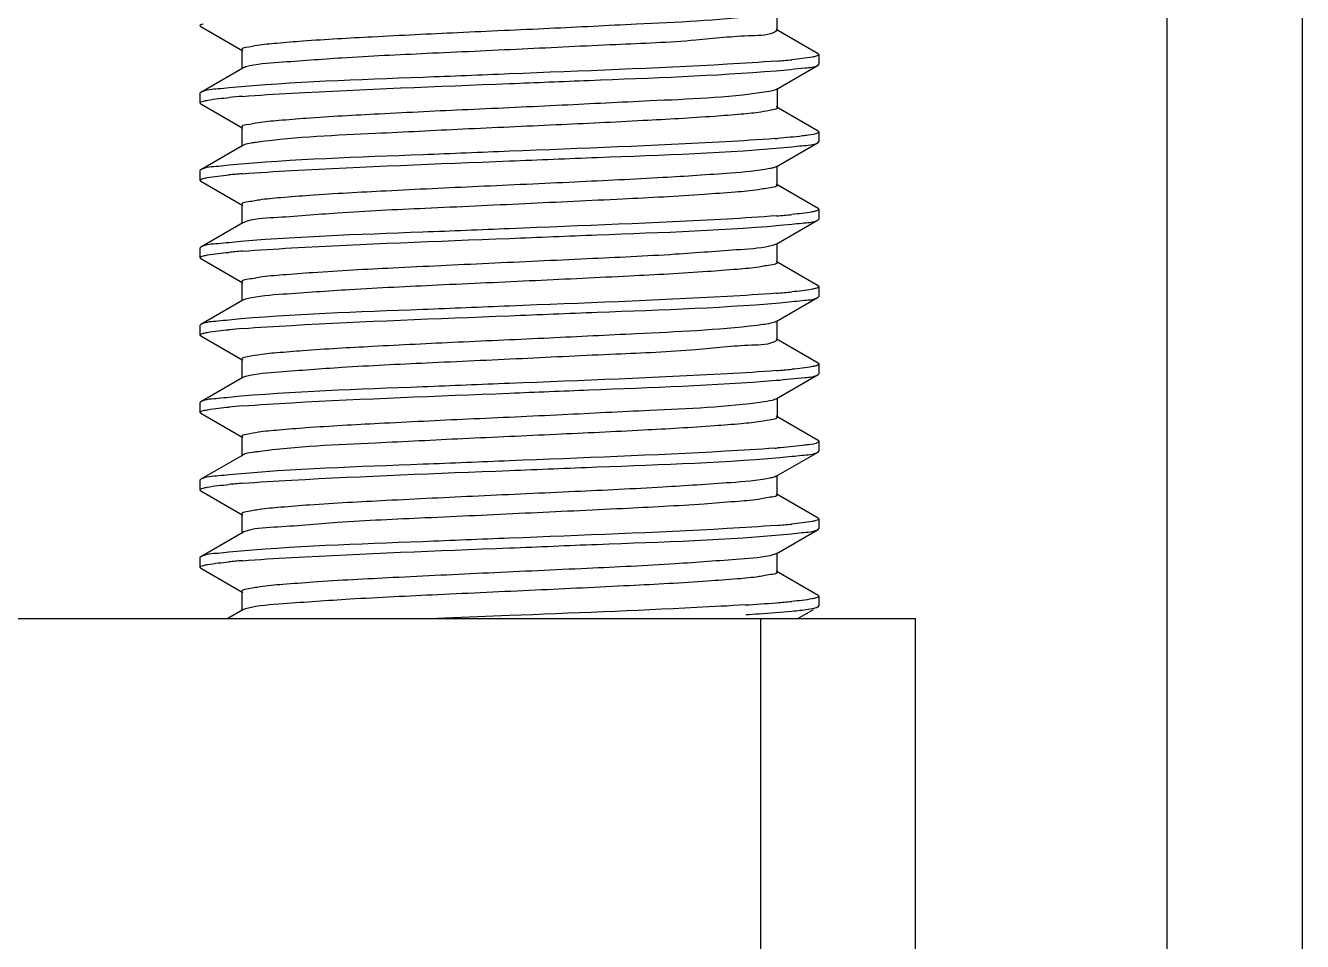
# Model space of a CAD drawing. Extents: x 1382187 to 1725648, y 860327 to 1571294.
# Drawn here: x 1509772 to 1510065.7, y 1238284.3 to 1238494.9 of the extents above; entities that cross this region are included whole.
import ezdxf

# ---------------------------------------------------------------- set-up
doc = ezdxf.new("R2010")
doc.units = 0
doc.header["$LTSCALE"] = 1000
doc.header["$MEASUREMENT"] = 0

msp = doc.modelspace()

# ---------------------------------------------------------------- linework, layer by layer
at = {"linetype": 'Continuous'}
for p, q in [((1510065.73, 1235660.53), (1510065.73, 1238674.19)), ((1510034.59, 1236243.7), (1510034.59, 1238542.66)), ((1509944.88, 1238493.84), (1509944.88, 1238498.29)), ((1509812.32, 1238494.75), (1509812.15, 1238494.95)), ((1509812.32, 1238494.75), (1509821.98, 1238489.16)), ((1509954.35, 1238488.47), (1509944.69, 1238494.06)), ((1509821.79, 1238489.39), (1509821.79, 1238484.94)), ((1509954.35, 1238488.47), (1509954.51, 1238488.28)), ((1509954.51, 1238488.28), (1509954.51, 1238486.05)), ((1509821.98, 1238485.16), (1509812.32, 1238479.57)), ((1509944.69, 1238480.27), (1509954.35, 1238485.86)), ((1509954.35, 1238485.86), (1509954.51, 1238486.05)), ((1509812.32, 1238479.57), (1509812.15, 1238479.38)), ((1509812.15, 1238479.38), (1509812.15, 1238477.15)), ((1509944.88, 1238480.49), (1509944.88, 1238476.04)), ((1509812.32, 1238476.96), (1509812.15, 1238477.16)), ((1509812.32, 1238476.96), (1509821.98, 1238471.37)), ((1509954.35, 1238470.68), (1509944.69, 1238476.27)), ((1509821.79, 1238471.59), (1509821.79, 1238467.14)), ((1509954.35, 1238470.68), (1509954.51, 1238470.48)), ((1509954.51, 1238470.48), (1509954.51, 1238468.26)), ((1509821.98, 1238467.37), (1509812.32, 1238461.78)), ((1509944.69, 1238462.47), (1509954.35, 1238468.06)), ((1509954.35, 1238468.06), (1509954.51, 1238468.26)), ((1509812.32, 1238461.78), (1509812.15, 1238461.58)), ((1509812.15, 1238461.58), (1509812.15, 1238459.36)), ((1509944.88, 1238458.25), (1509944.88, 1238462.7)), ((1509812.32, 1238459.16), (1509812.15, 1238459.36)), ((1509812.32, 1238459.16), (1509821.98, 1238453.57)), ((1509954.35, 1238452.88), (1509944.69, 1238458.47)), ((1509821.79, 1238453.8), (1509821.79, 1238449.35)), ((1509954.35, 1238452.88), (1509954.51, 1238452.69)), ((1509954.51, 1238452.69), (1509954.51, 1238450.46)), ((1509822.2, 1238449.68), (1509821.98, 1238449.57)), ((1509944.69, 1238444.68), (1509954.35, 1238450.27)), ((1509954.35, 1238450.27), (1509954.51, 1238450.46)), ((1509821.98, 1238449.57), (1509812.32, 1238443.98)), ((1509812.32, 1238443.98), (1509812.15, 1238443.79)), ((1509812.15, 1238443.79), (1509812.15, 1238441.56)), ((1509944.88, 1238440.45), (1509944.88, 1238444.9)), ((1509812.32, 1238441.37), (1509812.15, 1238441.57)), ((1509812.32, 1238441.37), (1509821.98, 1238435.78)), ((1509954.35, 1238435.09), (1509944.69, 1238440.68)), ((1509821.79, 1238436), (1509821.79, 1238431.55)), ((1509954.35, 1238435.09), (1509954.51, 1238434.89)), ((1509944.69, 1238426.88), (1509954.35, 1238432.47)), ((1509954.35, 1238432.47), (1509954.51, 1238432.67)), ((1509954.51, 1238434.89), (1509954.51, 1238432.67)), ((1509821.98, 1238431.78), (1509812.32, 1238426.19)), ((1509812.32, 1238426.19), (1509812.15, 1238425.99)), ((1509944.69, 1238426.88), (1509944.42, 1238426.76)), ((1509944.88, 1238422.66), (1509944.88, 1238427.11)), ((1509812.15, 1238425.99), (1509812.15, 1238423.77)), ((1509812.32, 1238423.57), (1509812.15, 1238423.77)), ((1509812.32, 1238423.57), (1509821.98, 1238417.98)), ((1509954.35, 1238417.29), (1509944.69, 1238422.88)), ((1509821.79, 1238418.21), (1509821.79, 1238413.76)), ((1509944.69, 1238409.09), (1509954.35, 1238414.68)), ((1509954.35, 1238417.29), (1509954.51, 1238417.1)), ((1509954.35, 1238414.68), (1509954.51, 1238414.87)), ((1509954.51, 1238417.1), (1509954.51, 1238414.87)), ((1509821.98, 1238413.98), (1509812.32, 1238408.39)), ((1509944.88, 1238409.31), (1509944.88, 1238404.86)), ((1509812.32, 1238408.39), (1509812.15, 1238408.2)), ((1509812.15, 1238408.2), (1509812.15, 1238405.97)), ((1509812.32, 1238405.78), (1509812.15, 1238405.98)), ((1509812.32, 1238405.78), (1509821.98, 1238400.19)), ((1509954.35, 1238399.5), (1509944.69, 1238405.09)), ((1509821.79, 1238400.41), (1509821.79, 1238395.96)), ((1509944.69, 1238391.29), (1509954.35, 1238396.88)), ((1509954.35, 1238399.5), (1509954.51, 1238399.3)), ((1509954.35, 1238396.88), (1509954.51, 1238397.08)), ((1509954.51, 1238399.3), (1509954.51, 1238397.08)), ((1509821.98, 1238396.19), (1509812.32, 1238390.6)), ((1509944.88, 1238387.07), (1509944.88, 1238391.52)), ((1509812.32, 1238390.6), (1509812.15, 1238390.4)), ((1509812.15, 1238390.4), (1509812.15, 1238388.18)), ((1509812.32, 1238387.98), (1509812.15, 1238388.18)), ((1509812.32, 1238387.98), (1509821.98, 1238382.39)), ((1509954.35, 1238381.7), (1509944.69, 1238387.29)), ((1509821.79, 1238382.62), (1509821.79, 1238378.17)), ((1509954.35, 1238381.7), (1509954.51, 1238381.51)), ((1509954.35, 1238379.09), (1509954.51, 1238379.28)), ((1509954.51, 1238381.51), (1509954.51, 1238379.28)), ((1509821.98, 1238378.39), (1509812.32, 1238372.8)), ((1509822.2, 1238378.5), (1509821.98, 1238378.39)), ((1509944.69, 1238373.5), (1509954.35, 1238379.09)), ((1509944.88, 1238369.27), (1509944.88, 1238373.72)), ((1509812.32, 1238372.8), (1509812.15, 1238372.61)), ((1509812.15, 1238372.61), (1509812.15, 1238370.38)), ((1509812.32, 1238370.19), (1509812.15, 1238370.39)), ((1509812.32, 1238370.19), (1509821.98, 1238364.6)), ((1509954.35, 1238363.91), (1509944.69, 1238369.5)), ((1509821.79, 1238364.82), (1509821.79, 1238360.37)), ((1509954.35, 1238363.91), (1509954.51, 1238363.71)), ((1509954.51, 1238363.71), (1509954.51, 1238361.49)), ((1509611.96, 1238358.6), (1509976.76, 1238358.6)), ((1509821.98, 1238360.6), (1509818.52, 1238358.6)), ((1509883.33, 1238359.26), (1509866.69, 1238358.59)), ((1509941.17, 1235398.99), (1509941.17, 1238358.6)), ((1509949.69, 1238358.6), (1509953.3, 1238360.69)), ((1509954.35, 1238361.29), (1509954.51, 1238361.49)), ((1509976.76, 1235398.99), (1509976.76, 1238358.6))]:
    msp.add_line(p, q, dxfattribs=at)
for centre, radius, start, end in [((1509824.46, 1238478.87), 6.79, 105.0931, 106.1411), ((1509929.95, 1238677.55), 191.34, 274.444, 275.509), ((1509837.77, 1238275.42), 203.86, 94.4581, 95.3147), ((1509923.4, 1238740.32), 272.18, 274.4234, 274.5497), ((1509837.53, 1238260.49), 200.98, 94.457, 95.3557), ((1509929.93, 1238642.19), 191.58, 274.4414, 275.5078), ((1509837.5, 1238243.03), 200.64, 94.4561, 95.3622), ((1509929.85, 1238625.39), 192.58, 274.4467, 275.4882), ((1509837.67, 1238223.17), 202.71, 94.457, 95.331), ((1509929.95, 1238606.37), 191.34, 274.444, 275.509), ((1509824.46, 1238407.69), 6.79, 105.0931, 106.1411), ((1509837.77, 1238204.24), 203.86, 94.4581, 95.3147), ((1509923.4, 1238669.14), 272.18, 274.4234, 274.5497), ((1509837.53, 1238189.31), 200.98, 94.457, 95.3557), ((1509929.93, 1238571.01), 191.58, 274.4414, 275.5078), ((1509837.5, 1238171.85), 200.64, 94.4561, 95.3622), ((1509912.41, 1238779.52), 418.56, 273.4423, 274.4352), ((1509929.85, 1238554.21), 192.58, 274.4467, 275.4882)]:
    msp.add_arc(centre, radius, start, end, dxfattribs=at)
for points, knots in [([(1509940.31, 1238497.19), (1509931.1, 1238496.07), (1509915.14, 1238495.4), (1509892.2, 1238494.22), (1509871.93, 1238493.33), (1509853.05, 1238492.4), (1509839.06, 1238491.62), (1509830.41, 1238490.91), (1509825.77, 1238490.5), (1509823.55, 1238490), (1509821.79, 1238489.73), (1509821.79, 1238489.39)], [0, 0, 0, 0, 0.234088, 0.402448, 0.579889, 0.745639, 0.880314, 0.930897, 0.968237, 0.991317, 1, 1, 1, 1]), ([(1509812.16, 1238494.95), (1509812.16, 1238495.04), (1509812.45, 1238495.24), (1509812.7, 1238495.3), (1509812.89, 1238495.36)], [0, 0, 0, 0, 0.317967, 1, 1, 1, 1]), ([(1509944.88, 1238493.84), (1509944.88, 1238493.8), (1509944.83, 1238493.7), (1509944.75, 1238493.65), (1509944.7, 1238493.62)], [0, 0, 0, 0, 0.402304, 1, 1, 1, 1]), ([(1509944.7, 1238493.62), (1509943.05, 1238492.64), (1509936.46, 1238492.69), (1509924.46, 1238491.2), (1509906.69, 1238490.54), (1509886.11, 1238489.5), (1509865.11, 1238488.54), (1509846.45, 1238487.66), (1509832.62, 1238486.59), (1509825.17, 1238486.09), (1509822.69, 1238485.43)], [0, 0, 0, 0, 0.046973, 0.152409, 0.303029, 0.479455, 0.658932, 0.818305, 0.937036, 1, 1, 1, 1]), ([(1509953.87, 1238487.9), (1509953.59, 1238487.81), (1509951.76, 1238487.42), (1509949.89, 1238487.24), (1509948.32, 1238487.09)], [0, 0, 0, 0, 0.157623, 1, 1, 1, 1]), ([(1509954.51, 1238488.28), (1509954.51, 1238488.19), (1509954.26, 1238488.01), (1509954.04, 1238487.94), (1509953.87, 1238487.9)], [0, 0, 0, 0, 0.324871, 1, 1, 1, 1]), ([(1509822.57, 1238485.39), (1509822.45, 1238485.36), (1509822.25, 1238485.29), (1509822.06, 1238485.21), (1509821.98, 1238485.16)], [0, 0, 0, 0, 0.572041, 1, 1, 1, 1]), ([(1509944.78, 1238486.78), (1509941.01, 1238486.48), (1509920.54, 1238485.24), (1509900.04, 1238484.49), (1509883.33, 1238483.83)], [0, 0, 0, 0, 0.184436, 1, 1, 1, 1]), ([(1509944.68, 1238484.55), (1509946.9, 1238484.72), (1509950.05, 1238485.16), (1509953.45, 1238485.34), (1509954.35, 1238485.86)], [0, 0, 0, 0, 0.683734, 1, 1, 1, 1]), ([(1509883.33, 1238483.83), (1509876.7, 1238483.56), (1509855.19, 1238482.65), (1509833.66, 1238482.01), (1509818.84, 1238480.62)], [0, 0, 0, 0, 0.308576, 1, 1, 1, 1]), ([(1509883.33, 1238481.6), (1509889.43, 1238481.85), (1509909.88, 1238482.69), (1509930.35, 1238483.42), (1509944.68, 1238484.55)], [0, 0, 0, 0, 0.297863, 1, 1, 1, 1]), ([(1509818.84, 1238480.62), (1509818.01, 1238480.54), (1509815.86, 1238480.24), (1509813.51, 1238480.26), (1509812.32, 1238479.57)], [0, 0, 0, 0, 0.37952, 1, 1, 1, 1]), ([(1509941.94, 1238479.61), (1509933.25, 1238478.3), (1509917.69, 1238477.78), (1509894.99, 1238476.54), (1509874.2, 1238475.64), (1509854.61, 1238474.68), (1509839.97, 1238473.89), (1509830.89, 1238473.15), (1509825.99, 1238472.74), (1509823.66, 1238472.21), (1509821.79, 1238471.95), (1509821.79, 1238471.59)], [0, 0, 0, 0, 0.218787, 0.386207, 0.566108, 0.736243, 0.875583, 0.928118, 0.966979, 0.991, 1, 1, 1, 1]), ([(1509821.92, 1238478.66), (1509825.69, 1238478.95), (1509846.15, 1238480.19), (1509866.64, 1238480.94), (1509883.33, 1238481.6)], [0, 0, 0, 0, 0.184575, 1, 1, 1, 1]), ([(1509944.69, 1238480.27), (1509944.57, 1238480.2), (1509943.68, 1238479.86), (1509942.74, 1238479.73), (1509941.94, 1238479.61)], [0, 0, 0, 0, 0.147905, 1, 1, 1, 1]), ([(1509812.16, 1238477.16), (1509812.16, 1238477.25), (1509812.5, 1238477.46), (1509812.77, 1238477.53), (1509812.98, 1238477.59)], [0, 0, 0, 0, 0.313847, 1, 1, 1, 1]), ([(1509812.98, 1238477.59), (1509813.29, 1238477.67), (1509815.25, 1238478.05), (1509817.23, 1238478.24), (1509818.88, 1238478.4)], [0, 0, 0, 0, 0.163234, 1, 1, 1, 1]), ([(1509944.88, 1238476.04), (1509944.88, 1238475.69), (1509943.06, 1238475.43), (1509940.79, 1238474.91), (1509936.02, 1238474.5), (1509927.16, 1238473.78), (1509912.84, 1238472.99), (1509893.61, 1238472.05), (1509873.07, 1238471.15), (1509850.23, 1238469.95), (1509834.46, 1238469.34), (1509825.5, 1238468.13)], [0, 0, 0, 0, 0.00884, 0.032379, 0.070466, 0.122006, 0.258971, 0.426878, 0.605536, 0.773444, 1, 1, 1, 1]), ([(1509954.51, 1238470.48), (1509954.51, 1238470.4), (1509953.7, 1238469.81), (1509952.87, 1238469.86), (1509952.1, 1238469.74)], [0, 0, 0, 0, 0.093121, 1, 1, 1, 1]), ([(1509825.5, 1238468.13), (1509825.07, 1238468.08), (1509823.9, 1238467.88), (1509822.65, 1238467.75), (1509821.98, 1238467.37)], [0, 0, 0, 0, 0.360643, 1, 1, 1, 1]), ([(1509944.39, 1238468.95), (1509940.61, 1238468.66), (1509920.27, 1238467.44), (1509899.91, 1238466.69), (1509883.33, 1238466.03)], [0, 0, 0, 0, 0.18595, 1, 1, 1, 1]), ([(1509952.1, 1238469.74), (1509951.65, 1238469.67), (1509949.28, 1238469.36), (1509946.91, 1238469.15), (1509944.98, 1238469)], [0, 0, 0, 0, 0.190828, 1, 1, 1, 1]), ([(1509948.32, 1238467.07), (1509949.09, 1238467.14), (1509951.08, 1238467.42), (1509953.25, 1238467.43), (1509954.35, 1238468.06)], [0, 0, 0, 0, 0.377935, 1, 1, 1, 1]), ([(1509883.33, 1238466.03), (1509876.71, 1238465.77), (1509855.22, 1238464.85), (1509833.7, 1238464.21), (1509818.88, 1238462.82)], [0, 0, 0, 0, 0.308379, 1, 1, 1, 1]), ([(1509883.33, 1238463.81), (1509890.07, 1238464.08), (1509911.73, 1238465.01), (1509933.44, 1238465.61), (1509948.32, 1238467.07)], [0, 0, 0, 0, 0.310578, 1, 1, 1, 1]), ([(1509818.88, 1238462.82), (1509818.05, 1238462.75), (1509815.88, 1238462.44), (1509813.51, 1238462.47), (1509812.32, 1238461.78)], [0, 0, 0, 0, 0.379704, 1, 1, 1, 1]), ([(1509943.22, 1238462.04), (1509940.27, 1238461.45), (1509932.04, 1238460.83), (1509917.11, 1238459.83), (1509897.74, 1238458.91), (1509876.49, 1238457.94), (1509856.19, 1238456.97), (1509840.91, 1238456.16), (1509831.38, 1238455.4), (1509826.21, 1238454.98), (1509823.77, 1238454.43), (1509821.79, 1238454.18), (1509821.79, 1238453.8)], [0, 0, 0, 0, 0.074051, 0.202548, 0.368862, 0.551322, 0.726125, 0.870472, 0.925123, 0.96561, 0.990669, 1, 1, 1, 1]), ([(1509821.91, 1238460.86), (1509825.68, 1238461.16), (1509846.14, 1238462.39), (1509866.63, 1238463.14), (1509883.33, 1238463.81)], [0, 0, 0, 0, 0.184524, 1, 1, 1, 1]), ([(1509944.69, 1238462.47), (1509944.52, 1238462.37), (1509944.02, 1238462.21), (1509943.53, 1238462.1), (1509943.22, 1238462.04)], [0, 0, 0, 0, 0.388593, 1, 1, 1, 1]), ([(1509812.16, 1238459.36), (1509812.16, 1238459.45), (1509812.44, 1238459.64), (1509812.69, 1238459.71), (1509812.87, 1238459.76)], [0, 0, 0, 0, 0.318631, 1, 1, 1, 1]), ([(1509812.87, 1238459.76), (1509813.18, 1238459.85), (1509815.13, 1238460.25), (1509817.11, 1238460.43), (1509818.77, 1238460.59)], [0, 0, 0, 0, 0.159226, 1, 1, 1, 1]), ([(1509944.88, 1238458.25), (1509944.88, 1238457.84), (1509942.73, 1238457.61), (1509940.1, 1238457.01), (1509934.53, 1238456.59), (1509924.32, 1238455.79), (1509908.09, 1238454.95), (1509886.75, 1238453.96), (1509864.9, 1238452.91), (1509845.58, 1238452.1), (1509831.79, 1238450.79), (1509824.38, 1238450.54), (1509822.2, 1238449.68)], [0, 0, 0, 0, 0.009911, 0.036684, 0.079861, 0.138026, 0.290611, 0.473012, 0.659513, 0.823824, 0.942824, 1, 1, 1, 1]), ([(1509954.51, 1238452.69), (1509954.51, 1238452.6), (1509954.25, 1238452.41), (1509954.02, 1238452.35), (1509953.84, 1238452.3)], [0, 0, 0, 0, 0.322656, 1, 1, 1, 1]), ([(1509944.77, 1238451.19), (1509941, 1238450.89), (1509920.53, 1238449.65), (1509900.04, 1238448.9), (1509883.33, 1238448.24)], [0, 0, 0, 0, 0.184477, 1, 1, 1, 1]), ([(1509948.27, 1238449.27), (1509949.04, 1238449.34), (1509951.05, 1238449.63), (1509953.24, 1238449.63), (1509954.35, 1238450.27)], [0, 0, 0, 0, 0.378132, 1, 1, 1, 1]), ([(1509953.84, 1238452.3), (1509953.56, 1238452.21), (1509951.73, 1238451.83), (1509949.88, 1238451.65), (1509948.32, 1238451.5)], [0, 0, 0, 0, 0.159145, 1, 1, 1, 1]), ([(1509883.33, 1238448.24), (1509876.68, 1238447.97), (1509855.16, 1238447.05), (1509833.6, 1238446.42), (1509818.77, 1238445.02)], [0, 0, 0, 0, 0.308852, 1, 1, 1, 1]), ([(1509883.33, 1238446.01), (1509890.05, 1238446.28), (1509911.7, 1238447.21), (1509933.39, 1238447.82), (1509948.27, 1238449.27)], [0, 0, 0, 0, 0.310323, 1, 1, 1, 1]), ([(1509818.77, 1238445.02), (1509817.94, 1238444.94), (1509815.82, 1238444.64), (1509813.49, 1238444.66), (1509812.32, 1238443.98)], [0, 0, 0, 0, 0.37931, 1, 1, 1, 1]), ([(1509944.13, 1238444.46), (1509941.65, 1238443.73), (1509933.99, 1238443.27), (1509919.74, 1238442.13), (1509900.4, 1238441.25), (1509878.73, 1238440.24), (1509857.75, 1238439.25), (1509841.84, 1238438.42), (1509831.87, 1238437.64), (1509826.44, 1238437.22), (1509823.88, 1238436.64), (1509821.79, 1238436.4), (1509821.79, 1238436)], [0, 0, 0, 0, 0.063162, 0.185571, 0.350627, 0.535705, 0.715395, 0.865028, 0.921933, 0.964141, 0.990304, 1, 1, 1, 1]), ([(1509821.91, 1238443.06), (1509825.68, 1238443.36), (1509846.14, 1238444.6), (1509866.63, 1238445.35), (1509883.33, 1238446.01)], [0, 0, 0, 0, 0.18453, 1, 1, 1, 1]), ([(1509944.69, 1238444.68), (1509944.61, 1238444.63), (1509944.43, 1238444.55), (1509944.24, 1238444.49), (1509944.13, 1238444.46)], [0, 0, 0, 0, 0.429478, 1, 1, 1, 1]), ([(1509812.16, 1238441.57), (1509812.16, 1238441.66), (1509812.49, 1238441.87), (1509812.75, 1238441.94), (1509812.96, 1238441.99)], [0, 0, 0, 0, 0.315061, 1, 1, 1, 1]), ([(1509812.96, 1238441.99), (1509813.27, 1238442.07), (1509815.18, 1238442.45), (1509817.12, 1238442.64), (1509818.75, 1238442.79)], [0, 0, 0, 0, 0.163145, 1, 1, 1, 1]), ([(1509944.88, 1238440.45), (1509944.88, 1238440.06), (1509942.84, 1238439.82), (1509940.34, 1238439.25), (1509935.04, 1238438.83), (1509925.29, 1238438.06), (1509909.69, 1238437.24), (1509889.04, 1238436.26), (1509867.57, 1238435.27), (1509848.21, 1238434.36), (1509833.6, 1238433.31), (1509825.66, 1238432.75), (1509822.94, 1238432.1)], [0, 0, 0, 0, 0.00951, 0.035123, 0.076469, 0.132247, 0.279239, 0.456494, 0.640275, 0.805971, 0.931424, 1, 1, 1, 1]), ([(1509822.94, 1238432.1), (1509822.75, 1238432.06), (1509822.42, 1238431.97), (1509822.1, 1238431.85), (1509821.98, 1238431.78)], [0, 0, 0, 0, 0.59312, 1, 1, 1, 1]), ([(1509944.78, 1238433.39), (1509941.01, 1238433.1), (1509920.54, 1238431.86), (1509900.04, 1238431.11), (1509883.33, 1238430.44)], [0, 0, 0, 0, 0.184455, 1, 1, 1, 1]), ([(1509953.83, 1238434.5), (1509953.55, 1238434.42), (1509951.71, 1238434.03), (1509949.84, 1238433.85), (1509948.27, 1238433.7)], [0, 0, 0, 0, 0.159397, 1, 1, 1, 1]), ([(1509948.32, 1238431.48), (1509949.09, 1238431.55), (1509951.08, 1238431.84), (1509953.25, 1238431.84), (1509954.35, 1238432.47)], [0, 0, 0, 0, 0.377931, 1, 1, 1, 1]), ([(1509954.51, 1238434.89), (1509954.51, 1238434.8), (1509954.24, 1238434.61), (1509954.01, 1238434.55), (1509953.83, 1238434.5)], [0, 0, 0, 0, 0.322005, 1, 1, 1, 1]), ([(1509883.33, 1238430.44), (1509876.68, 1238430.18), (1509855.15, 1238429.26), (1509833.58, 1238428.63), (1509818.75, 1238427.22)], [0, 0, 0, 0, 0.308927, 1, 1, 1, 1]), ([(1509883.33, 1238428.22), (1509890.07, 1238428.49), (1509911.73, 1238429.42), (1509933.44, 1238430.02), (1509948.32, 1238431.48)], [0, 0, 0, 0, 0.310595, 1, 1, 1, 1]), ([(1509818.75, 1238427.22), (1509817.93, 1238427.14), (1509815.81, 1238426.85), (1509813.49, 1238426.86), (1509812.32, 1238426.19)], [0, 0, 0, 0, 0.379296, 1, 1, 1, 1]), ([(1509821.92, 1238425.27), (1509825.69, 1238425.57), (1509846.15, 1238426.8), (1509866.63, 1238427.55), (1509883.33, 1238428.22)], [0, 0, 0, 0, 0.184554, 1, 1, 1, 1]), ([(1509944.42, 1238426.76), (1509944.21, 1238426.68), (1509942.86, 1238426.32), (1509941.48, 1238426.15), (1509940.31, 1238426.01)], [0, 0, 0, 0, 0.158312, 1, 1, 1, 1]), ([(1509812.16, 1238423.77), (1509812.16, 1238423.86), (1509812.45, 1238424.06), (1509812.7, 1238424.12), (1509812.89, 1238424.18)], [0, 0, 0, 0, 0.317967, 1, 1, 1, 1]), ([(1509812.89, 1238424.18), (1509813.2, 1238424.26), (1509815.16, 1238424.66), (1509817.16, 1238424.85), (1509818.84, 1238425.01)], [0, 0, 0, 0, 0.159617, 1, 1, 1, 1]), ([(1509940.31, 1238426.01), (1509931.1, 1238424.89), (1509915.14, 1238424.22), (1509892.2, 1238423.04), (1509871.93, 1238422.15), (1509853.05, 1238421.22), (1509839.06, 1238420.44), (1509830.41, 1238419.73), (1509825.77, 1238419.32), (1509823.55, 1238418.82), (1509821.79, 1238418.55), (1509821.79, 1238418.21)], [0, 0, 0, 0, 0.234088, 0.402448, 0.579889, 0.745639, 0.880314, 0.930897, 0.968237, 0.991317, 1, 1, 1, 1]), ([(1509944.7, 1238422.44), (1509943.05, 1238421.46), (1509936.46, 1238421.51), (1509924.46, 1238420.02), (1509906.69, 1238419.36), (1509886.11, 1238418.32), (1509865.11, 1238417.36), (1509846.45, 1238416.48), (1509832.62, 1238415.41), (1509825.17, 1238414.91), (1509822.69, 1238414.25)], [0, 0, 0, 0, 0.046973, 0.152409, 0.303029, 0.479455, 0.658932, 0.818305, 0.937036, 1, 1, 1, 1]), ([(1509944.88, 1238422.66), (1509944.88, 1238422.62), (1509944.83, 1238422.52), (1509944.75, 1238422.47), (1509944.7, 1238422.44)], [0, 0, 0, 0, 0.402304, 1, 1, 1, 1]), ([(1509944.78, 1238415.6), (1509941.01, 1238415.3), (1509920.54, 1238414.06), (1509900.04, 1238413.31), (1509883.33, 1238412.65)], [0, 0, 0, 0, 0.184436, 1, 1, 1, 1]), ([(1509944.68, 1238413.37), (1509946.9, 1238413.54), (1509950.05, 1238413.98), (1509953.45, 1238414.16), (1509954.35, 1238414.68)], [0, 0, 0, 0, 0.683734, 1, 1, 1, 1]), ([(1509953.87, 1238416.72), (1509953.59, 1238416.63), (1509951.76, 1238416.24), (1509949.89, 1238416.06), (1509948.32, 1238415.91)], [0, 0, 0, 0, 0.157623, 1, 1, 1, 1]), ([(1509954.51, 1238417.1), (1509954.51, 1238417.01), (1509954.26, 1238416.83), (1509954.04, 1238416.76), (1509953.87, 1238416.72)], [0, 0, 0, 0, 0.324871, 1, 1, 1, 1]), ([(1509883.33, 1238412.65), (1509876.7, 1238412.38), (1509855.19, 1238411.47), (1509833.66, 1238410.83), (1509818.84, 1238409.44)], [0, 0, 0, 0, 0.308576, 1, 1, 1, 1]), ([(1509822.57, 1238414.21), (1509822.45, 1238414.18), (1509822.25, 1238414.11), (1509822.06, 1238414.03), (1509821.98, 1238413.98)], [0, 0, 0, 0, 0.572041, 1, 1, 1, 1]), ([(1509883.33, 1238410.42), (1509889.43, 1238410.67), (1509909.88, 1238411.51), (1509930.35, 1238412.24), (1509944.68, 1238413.37)], [0, 0, 0, 0, 0.297863, 1, 1, 1, 1]), ([(1509818.84, 1238409.44), (1509818.01, 1238409.36), (1509815.86, 1238409.06), (1509813.51, 1238409.08), (1509812.32, 1238408.39)], [0, 0, 0, 0, 0.37952, 1, 1, 1, 1]), ([(1509821.92, 1238407.48), (1509825.69, 1238407.77), (1509846.15, 1238409.01), (1509866.64, 1238409.76), (1509883.33, 1238410.42)], [0, 0, 0, 0, 0.184575, 1, 1, 1, 1]), ([(1509944.69, 1238409.09), (1509944.57, 1238409.02), (1509943.68, 1238408.68), (1509942.74, 1238408.55), (1509941.94, 1238408.43)], [0, 0, 0, 0, 0.147905, 1, 1, 1, 1]), ([(1509812.16, 1238405.98), (1509812.16, 1238406.07), (1509812.5, 1238406.28), (1509812.77, 1238406.35), (1509812.98, 1238406.41)], [0, 0, 0, 0, 0.313847, 1, 1, 1, 1]), ([(1509812.98, 1238406.41), (1509813.29, 1238406.49), (1509815.25, 1238406.87), (1509817.23, 1238407.06), (1509818.88, 1238407.22)], [0, 0, 0, 0, 0.163234, 1, 1, 1, 1]), ([(1509941.94, 1238408.43), (1509933.25, 1238407.12), (1509917.69, 1238406.6), (1509894.99, 1238405.36), (1509874.2, 1238404.46), (1509854.61, 1238403.5), (1509839.97, 1238402.71), (1509830.89, 1238401.97), (1509825.99, 1238401.56), (1509823.66, 1238401.03), (1509821.79, 1238400.77), (1509821.79, 1238400.41)], [0, 0, 0, 0, 0.218787, 0.386207, 0.566108, 0.736243, 0.875583, 0.928118, 0.966979, 0.991, 1, 1, 1, 1]), ([(1509944.88, 1238404.86), (1509944.88, 1238404.51), (1509943.06, 1238404.25), (1509940.79, 1238403.73), (1509936.02, 1238403.32), (1509927.16, 1238402.6), (1509912.84, 1238401.81), (1509893.61, 1238400.87), (1509873.07, 1238399.97), (1509850.23, 1238398.77), (1509834.46, 1238398.16), (1509825.5, 1238396.95)], [0, 0, 0, 0, 0.00884, 0.032379, 0.070466, 0.122006, 0.258971, 0.426878, 0.605536, 0.773444, 1, 1, 1, 1]), ([(1509825.5, 1238396.95), (1509825.07, 1238396.9), (1509823.9, 1238396.7), (1509822.65, 1238396.57), (1509821.98, 1238396.19)], [0, 0, 0, 0, 0.360643, 1, 1, 1, 1]), ([(1509944.39, 1238397.77), (1509940.61, 1238397.48), (1509920.27, 1238396.26), (1509899.91, 1238395.51), (1509883.33, 1238394.85)], [0, 0, 0, 0, 0.18595, 1, 1, 1, 1]), ([(1509952.1, 1238398.56), (1509951.65, 1238398.49), (1509949.28, 1238398.18), (1509946.91, 1238397.97), (1509944.98, 1238397.82)], [0, 0, 0, 0, 0.190828, 1, 1, 1, 1]), ([(1509948.32, 1238395.89), (1509949.09, 1238395.96), (1509951.08, 1238396.24), (1509953.25, 1238396.25), (1509954.35, 1238396.88)], [0, 0, 0, 0, 0.377935, 1, 1, 1, 1]), ([(1509954.51, 1238399.3), (1509954.51, 1238399.22), (1509953.7, 1238398.63), (1509952.87, 1238398.68), (1509952.1, 1238398.56)], [0, 0, 0, 0, 0.093121, 1, 1, 1, 1]), ([(1509883.33, 1238394.85), (1509876.71, 1238394.59), (1509855.22, 1238393.67), (1509833.7, 1238393.03), (1509818.88, 1238391.65)], [0, 0, 0, 0, 0.308379, 1, 1, 1, 1]), ([(1509883.33, 1238392.63), (1509890.07, 1238392.9), (1509911.73, 1238393.83), (1509933.44, 1238394.44), (1509948.32, 1238395.89)], [0, 0, 0, 0, 0.310578, 1, 1, 1, 1]), ([(1509818.88, 1238391.65), (1509818.05, 1238391.57), (1509815.88, 1238391.26), (1509813.51, 1238391.29), (1509812.32, 1238390.6)], [0, 0, 0, 0, 0.379704, 1, 1, 1, 1]), ([(1509821.91, 1238389.68), (1509825.68, 1238389.98), (1509846.14, 1238391.21), (1509866.63, 1238391.96), (1509883.33, 1238392.63)], [0, 0, 0, 0, 0.184524, 1, 1, 1, 1]), ([(1509944.69, 1238391.29), (1509944.52, 1238391.19), (1509944.02, 1238391.03), (1509943.53, 1238390.92), (1509943.22, 1238390.86)], [0, 0, 0, 0, 0.388593, 1, 1, 1, 1]), ([(1509812.16, 1238388.18), (1509812.16, 1238388.27), (1509812.44, 1238388.47), (1509812.69, 1238388.53), (1509812.87, 1238388.58)], [0, 0, 0, 0, 0.318631, 1, 1, 1, 1]), ([(1509812.87, 1238388.58), (1509813.18, 1238388.67), (1509815.13, 1238389.07), (1509817.11, 1238389.25), (1509818.77, 1238389.41)], [0, 0, 0, 0, 0.159226, 1, 1, 1, 1]), ([(1509943.22, 1238390.86), (1509940.27, 1238390.27), (1509932.04, 1238389.65), (1509917.11, 1238388.65), (1509897.74, 1238387.73), (1509876.49, 1238386.76), (1509856.19, 1238385.79), (1509840.91, 1238384.98), (1509831.38, 1238384.22), (1509826.21, 1238383.8), (1509823.77, 1238383.25), (1509821.79, 1238383), (1509821.79, 1238382.62)], [0, 0, 0, 0, 0.074051, 0.202548, 0.368862, 0.551322, 0.726125, 0.870472, 0.925123, 0.96561, 0.990669, 1, 1, 1, 1]), ([(1509944.88, 1238387.07), (1509944.88, 1238386.66), (1509942.73, 1238386.43), (1509940.1, 1238385.83), (1509934.53, 1238385.41), (1509924.32, 1238384.61), (1509908.09, 1238383.77), (1509886.75, 1238382.78), (1509864.9, 1238381.73), (1509845.58, 1238380.92), (1509831.79, 1238379.61), (1509824.38, 1238379.36), (1509822.2, 1238378.5)], [0, 0, 0, 0, 0.009911, 0.036684, 0.079861, 0.138026, 0.290611, 0.473012, 0.659513, 0.823824, 0.942824, 1, 1, 1, 1]), ([(1509944.77, 1238380.01), (1509941, 1238379.71), (1509920.53, 1238378.47), (1509900.04, 1238377.72), (1509883.33, 1238377.06)], [0, 0, 0, 0, 0.184477, 1, 1, 1, 1]), ([(1509953.84, 1238381.12), (1509953.56, 1238381.03), (1509951.73, 1238380.65), (1509949.88, 1238380.47), (1509948.32, 1238380.32)], [0, 0, 0, 0, 0.159145, 1, 1, 1, 1]), ([(1509954.51, 1238381.51), (1509954.51, 1238381.42), (1509954.25, 1238381.23), (1509954.02, 1238381.17), (1509953.84, 1238381.12)], [0, 0, 0, 0, 0.322656, 1, 1, 1, 1]), ([(1509883.33, 1238377.06), (1509876.68, 1238376.79), (1509855.16, 1238375.87), (1509833.6, 1238375.24), (1509818.77, 1238373.84)], [0, 0, 0, 0, 0.308852, 1, 1, 1, 1]), ([(1509883.33, 1238374.83), (1509890.05, 1238375.1), (1509911.7, 1238376.03), (1509933.39, 1238376.64), (1509948.27, 1238378.09)], [0, 0, 0, 0, 0.310323, 1, 1, 1, 1]), ([(1509948.27, 1238378.09), (1509949.04, 1238378.16), (1509951.05, 1238378.45), (1509953.24, 1238378.45), (1509954.35, 1238379.09)], [0, 0, 0, 0, 0.378132, 1, 1, 1, 1]), ([(1509818.77, 1238373.84), (1509817.94, 1238373.76), (1509815.82, 1238373.46), (1509813.49, 1238373.48), (1509812.32, 1238372.8)], [0, 0, 0, 0, 0.37931, 1, 1, 1, 1]), ([(1509944.13, 1238373.28), (1509941.65, 1238372.55), (1509933.99, 1238372.09), (1509919.74, 1238370.95), (1509900.4, 1238370.07), (1509878.73, 1238369.06), (1509857.75, 1238368.07), (1509841.84, 1238367.24), (1509831.87, 1238366.46), (1509826.44, 1238366.04), (1509823.88, 1238365.46), (1509821.79, 1238365.22), (1509821.79, 1238364.82)], [0, 0, 0, 0, 0.063162, 0.185571, 0.350627, 0.535705, 0.715395, 0.865028, 0.921933, 0.964141, 0.990304, 1, 1, 1, 1]), ([(1509821.91, 1238371.88), (1509825.68, 1238372.18), (1509846.14, 1238373.42), (1509866.63, 1238374.17), (1509883.33, 1238374.83)], [0, 0, 0, 0, 0.18453, 1, 1, 1, 1]), ([(1509944.69, 1238373.5), (1509944.61, 1238373.45), (1509944.43, 1238373.37), (1509944.24, 1238373.31), (1509944.13, 1238373.28)], [0, 0, 0, 0, 0.429478, 1, 1, 1, 1]), ([(1509812.16, 1238370.39), (1509812.16, 1238370.48), (1509812.49, 1238370.69), (1509812.75, 1238370.76), (1509812.96, 1238370.81)], [0, 0, 0, 0, 0.315061, 1, 1, 1, 1]), ([(1509812.96, 1238370.81), (1509813.27, 1238370.89), (1509815.18, 1238371.27), (1509817.12, 1238371.46), (1509818.75, 1238371.61)], [0, 0, 0, 0, 0.163145, 1, 1, 1, 1]), ([(1509944.88, 1238369.27), (1509944.88, 1238368.88), (1509942.84, 1238368.64), (1509940.34, 1238368.07), (1509935.04, 1238367.65), (1509925.29, 1238366.88), (1509909.69, 1238366.06), (1509889.04, 1238365.08), (1509867.57, 1238364.09), (1509848.21, 1238363.18), (1509833.6, 1238362.13), (1509825.66, 1238361.57), (1509822.94, 1238360.92)], [0, 0, 0, 0, 0.00951, 0.035123, 0.076469, 0.132247, 0.279239, 0.456494, 0.640275, 0.805971, 0.931424, 1, 1, 1, 1]), ([(1509937.54, 1238361.71), (1509933.82, 1238361.49), (1509915.76, 1238360.53), (1509897.68, 1238359.83), (1509883.33, 1238359.26)], [0, 0, 0, 0, 0.206212, 1, 1, 1, 1]), ([(1509953.83, 1238363.32), (1509953.55, 1238363.24), (1509951.71, 1238362.85), (1509949.84, 1238362.67), (1509948.27, 1238362.52)], [0, 0, 0, 0, 0.159397, 1, 1, 1, 1]), ([(1509954.51, 1238363.71), (1509954.51, 1238363.62), (1509954.24, 1238363.43), (1509954.01, 1238363.37), (1509953.83, 1238363.32)], [0, 0, 0, 0, 0.322005, 1, 1, 1, 1]), ([(1509822.94, 1238360.92), (1509822.75, 1238360.88), (1509822.42, 1238360.79), (1509822.1, 1238360.67), (1509821.98, 1238360.6)], [0, 0, 0, 0, 0.59312, 1, 1, 1, 1]), ([(1509937.67, 1238359.5), (1509938.7, 1238359.56), (1509942.26, 1238359.79), (1509945.81, 1238360.05), (1509948.32, 1238360.3)], [0, 0, 0, 0, 0.291238, 1, 1, 1, 1]), ([(1509948.32, 1238360.3), (1509948.96, 1238360.36), (1509950.81, 1238360.57), (1509952.69, 1238360.76), (1509953.87, 1238361.11)], [0, 0, 0, 0, 0.341707, 1, 1, 1, 1]), ([(1509953.87, 1238361.11), (1509953.97, 1238361.13), (1509954.13, 1238361.19), (1509954.28, 1238361.26), (1509954.35, 1238361.29)], [0, 0, 0, 0, 0.569634, 1, 1, 1, 1])]:
    msp.add_open_spline(points, degree=3, knots=knots, dxfattribs=at)

doc.saveas('drawing.dxf')
